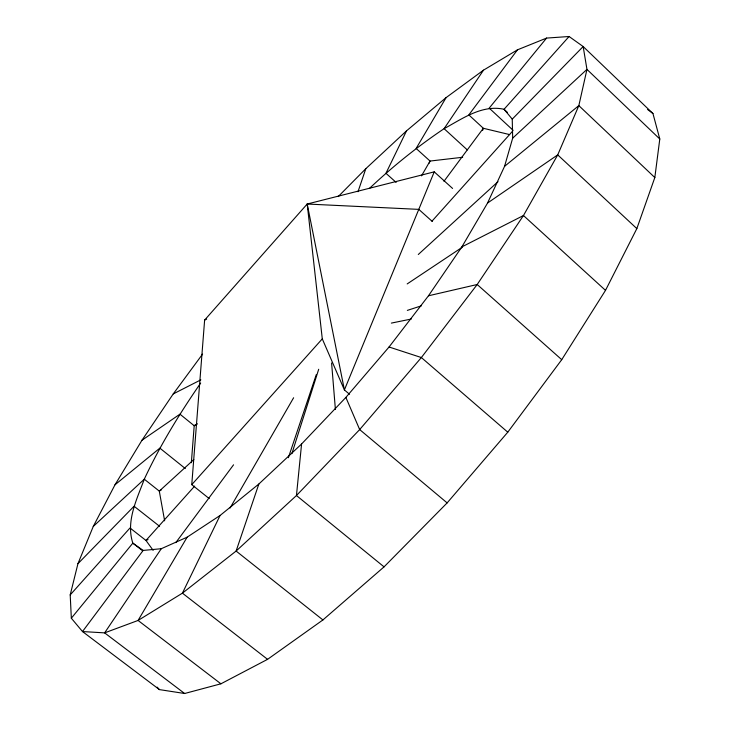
<?xml version="1.0" encoding="UTF-8"?>
<svg xmlns="http://www.w3.org/2000/svg" width="730" height="730" viewBox="0 0 730 730"><rect width="100%" height="100%" fill="white"/><g stroke="black" fill="none" stroke-linecap="round" stroke-linejoin="round"><path stroke-width="1.09" d="M191.351 462.692L194.198 425.736L197.036 423.847M209.209 498.599L191.762 484.647L204.628 320.078L307.202 204.026L434.24 171.851L452.582 188.44M369.371 188.495C392.594 166.559 417.596 146.52 444.105 128.672C462.418 118.707 482.074 104.426 504.065 109.272L512.241 119.136L512.67 138.162L504.558 166.34L487.549 203.04L461.871 246.895L428.474 295.787L389.053 346.996L345.874 397.421L301.581 443.995L296.453 495.524L236.118 551.05L182.418 593.161L138.079 620.445L104.627 632.873L82.499 631.55L71.33 618.21L70.208 594.904L77.946 563.679L93.276 526.421L115.002 484.793L141.985 440.226L173.247 393.917L202.575 354.114M301.581 443.995L258.849 484.017L220.077 515.48L187.136 537.17L161.284 548.714L143.162 550.429L82.499 631.55L159.423 689.604L184.635 693.5L220.907 683.809L267.572 659.336L322.916 619.943L384.053 566.863L447.134 502.906L507.779 432.187L561.735 359.671L605.508 290.367L636.843 228.6L654.828 177.545L659.792 139.001L652.948 113.533L583.161 46.538L569.081 36.5L546.569 38.088L517.479 49.822L483.497 70.162L446.094 97.619L406.519 130.862L365.803 168.703L338.236 196.571M291.872 453.649L318.7 369.27M288.359 457.719L316.291 374.599M258.849 484.017L236.118 551.05L322.916 619.943M357.992 191.725L365.803 168.703M482.612 130.405L483.333 128.279L468.824 114.893L517.479 49.822M429.194 163.164L430.043 161.056L462.665 157.269M434.24 171.851L344.396 389.929L349.542 394.273M220.077 515.48L182.418 593.161L267.572 659.336M406.519 130.862L385.951 173.284L396.125 182.391M230.059 508.025L293.615 397.759M421.502 175.857L430.043 161.056L416.137 148.464L446.094 97.619M187.136 537.17L138.079 620.445L220.907 683.809M200.668 383.058C179.553 413.673 160.025 445.455 144.285 479.199C136.829 499.393 125.688 521.275 132.833 543.138L142.624 550.767M161.284 548.714L104.627 632.873L184.635 693.5M483.497 70.162L444.105 128.672L467.291 149.896M175.802 542.636L233.554 464.818M443.986 181.286L483.333 128.279L509.604 134.585M71.33 618.21L132.833 543.138L143.162 550.429M546.569 38.088L489.2 108.113L513.126 130.323M70.208 594.904L130.004 527.972L145.973 540.465L153.163 550.365M569.081 36.5L504.065 109.272L507.295 112.283M191.762 484.647L322.286 338.866L307.202 204.026L418.783 209.373L432.26 221.427M194.673 486.098L145.973 540.465L148.044 539.607M431.987 221.163L512.57 131.208M77.946 563.679L134.064 506.228L159.587 526.303M512.241 119.136L583.161 46.538L586.957 69.386L578.835 105.622L557.72 154.879L523.465 215.523L477.192 284.508L421.365 357.545L359.671 429.578L296.453 495.524L384.053 566.863M93.276 526.421L144.285 479.199L159.295 491.117L164.642 520.837M512.67 138.162L586.957 69.386L659.792 139.001M193.815 459.581L159.295 491.117L161.248 489.967M418.29 254.496L497.988 181.679M115.002 484.793L159.852 448.129L185.311 468.55M504.558 166.34L578.835 105.622L654.828 177.545M141.985 440.226L179.954 414.166L194.198 425.736L197.127 423.993M487.549 203.04L557.72 154.879L636.843 228.6M407.185 283.924L462.236 247.269M173.247 393.917L200.85 379.846M461.871 246.895L523.465 215.523L605.508 290.367M204.628 320.078L206.663 319.083M407.34 310.387L421.42 305.815M428.474 295.787L477.192 284.508L561.735 359.671M391.362 323.098L411.291 319.028M389.053 346.996L421.365 357.545L507.779 432.187M647.61 109.491L652.948 113.533M447.134 502.906L359.671 429.578L345.874 397.421M157.16 687.131L159.423 689.604M322.286 338.866L344.396 389.929L307.202 204.026M331.593 362.974L335.408 409.503"/></g></svg>
